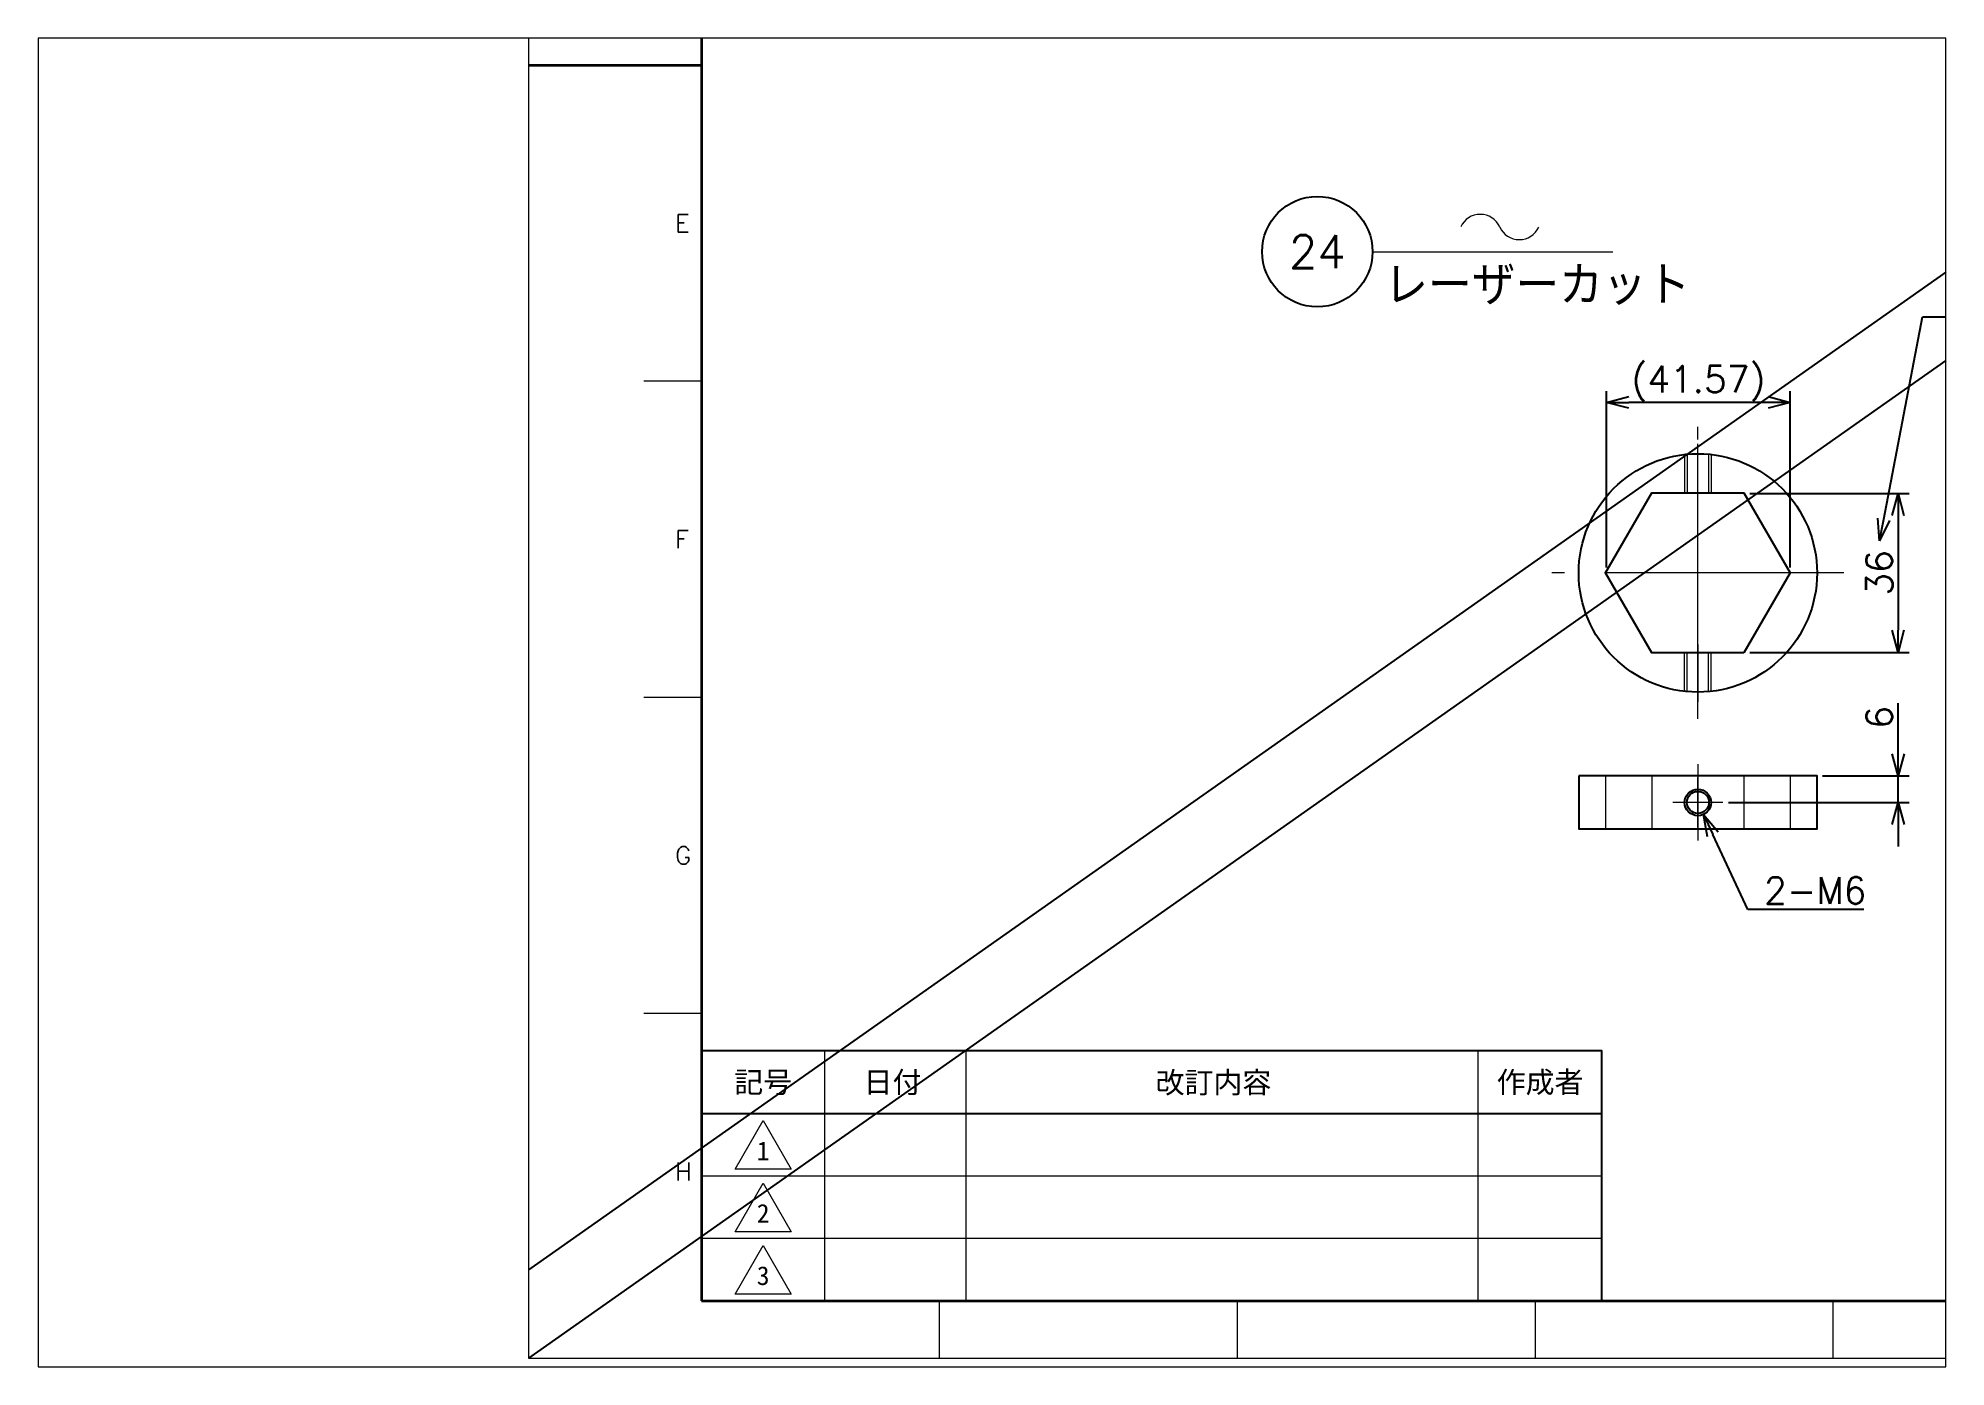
# Paper-space layout 'レイアウト1' of a CAD drawing. Header units: millimetres. Extents: x 29 to 258, y 20 to 179.
# The model-space entities are those that its viewports show. They can reach past a viewport. Long polylines and large blocks are cut down to what shows.
import ezdxf
from ezdxf import colors
from ezdxf.entities.mleader import LeaderData, LeaderLine
from ezdxf.enums import TextEntityAlignment as Align
from ezdxf.math import Vec2, Vec3

# ---------------------------------------------------------------- set-up
doc = ezdxf.new("R2010")
doc.units = ezdxf.units.MM
doc.header["$LTSCALE"] = 0.8
doc.header["$PDMODE"] = 99
doc.header["$PDSIZE"] = 1
doc.linetypes.add('CENTER2', pattern=[28.575, 19.05, -3.175, 3.175, -3.175])
doc.linetypes.add('HIDDEN', pattern=[9.525, 6.35, -3.175])
for name, color, linetype, lineweight in [('01_NORMAL', 7, 'Continuous', 25), ('04_HIDDEN', 2, 'HIDDEN', 13), ('05_CENTER', 4, 'CENTER2', 13), ('08_DIM', 3, 'Continuous', 13), ('90_FRAME', 5, 'Continuous', 35)]:
    doc.layers.add(name, color=color, linetype=linetype, lineweight=lineweight)
doc.layers.add('10_DRAFT', color=8, linetype='Continuous', lineweight=0, plot=False)
doc.layers.add('91_BLANK', color=5, linetype='Continuous', lineweight=0, plot=False)
doc.styles.add('KSS_TXT', font='txt.shx', dxfattribs={"bigfont": 'extfont2.shx'})
doc.styles.add('MS_G', font='MS Gothic.ttf')
doc.styles.get("Standard").update_dxf_attribs({"font": 'txt.shx', "bigfont": 'extfont2.shx'})
doc.styles.add('表題用', font='MS PGothic.ttf')
doc.dimstyles.new('KSS_DIM', dxfattribs={"dimscale": 2, "dimtxt": 3, "dimasz": 2.5, "dimexe": 1.25, "dimexo": 0.625, "dimtad": 1, "dimdsep": 46, "dimtxsty": 'KSS_TXT', "dimblk": 'OPEN30', "dimcen": 0, "dimazin": 2, "dimtfac": 0.75, "dimtmove": 0, "dimatfit": 3, "dimldrblk": 'OPEN30', "dimfxl": 1.25, "dimtolj": 1, "dimarcsym": 0})
doc.dimstyles.new('KSS_DIM$3', dxfattribs={"dimscale": 2, "dimtxt": 3, "dimasz": 2.5, "dimexe": 1.25, "dimexo": 0.625, "dimtad": 1, "dimtih": 1, "dimtoh": 1, "dimdsep": 46, "dimtxsty": 'KSS_TXT', "dimblk": 'OPEN30', "dimcen": 0, "dimazin": 2, "dimtfac": 0.75, "dimtofl": 0, "dimtmove": 0, "dimatfit": 3, "dimldrblk": 'OPEN30', "dimfxl": 1.25, "dimtolj": 1, "dimarcsym": 0})

# ---------------------------------------------------------------- blocks, each defined once
blk = doc.blocks.new('AM_BALLOON1')
at = {"transparency": 16777216}
blk.add_circle((0, 0), 5, dxfattribs=at)
blk.add_attdef('B_NUMBER', text='', height=3, dxfattribs=at).set_placement((0, 0), align=Align.MIDDLE_CENTER)
blk = doc.blocks.new('_OPEN')
at = {"color": 0, "linetype": 'ByBlock'}
for p, q in [((-1, 0.167), (0, 0)), ((0, 0), (-1, -0.167)), ((0, 0), (-1, 0))]:
    blk.add_line(p, q, dxfattribs=at)
blk = doc.blocks.new('M6tz')
at = {"color": 0}
for radius in [3, 2.5]:
    blk.add_circle((0, 0), radius, dxfattribs=at)
at = {"layer": '05_CENTER'}
for p, q in [((0, -5.68), (0, 5.68)), ((5.68, 0), (-5.68, 0))]:
    blk.add_line(p, q, dxfattribs=at)
blk = doc.blocks.new('p1ba05')
for centre, start, end in [((-2.95, 0.29), 24.2276, 155.5758), ((0, 1.62), 204.2276, 335.5758)]:
    blk.add_arc(centre, 1.62, start, end)
blk = doc.blocks.new('_Open30')
at = {"color": 0, "linetype": 'ByBlock', "lineweight": -2}
for p, q in [((-1, 0.268), (0, 0)), ((0, 0), (-1, -0.268)), ((0, 0), (-1, 0))]:
    blk.add_line(p, q, dxfattribs=at)
blk = doc.blocks.new('*D151')
at = {"layer": '08_DIM', "color": 0, "lineweight": -2, "transparency": 16777216}
for p, q in [((276.66, 195.84), (312.75, 195.84)), ((310.25, 190.84), (310.25, 164.84)), ((276.66, 159.84), (312.75, 159.84))]:
    blk.add_line(p, q, dxfattribs=at)
at = {"layer": 'Defpoints', "color": 0, "transparency": 16777216}
for p in [(275.41, 195.84), (275.41, 159.84), (310.25, 159.84)]:
    blk.add_point(p, dxfattribs=at)
at = {"layer": '08_DIM', "color": 0, "lineweight": -2, "transparency": 16777216, "xscale": 5, "yscale": 5, "zscale": 5}
for p, rotation in [((310.25, 195.84), 90), ((310.25, 159.84), 270)]:
    blk.add_blockref('_Open30', p, dxfattribs=dict(at, rotation=rotation))
at = {"layer": '08_DIM', "color": 0, "transparency": 16777216, "insert": (306, 177.84), "char_height": 6, "attachment_point": 5, "rotation": 90, "style": 'KSS_TXT'}
blk.add_mtext('\\A1;36', dxfattribs=at)
blk = doc.blocks.new('*D150')
at = {"layer": '08_DIM', "color": 0, "lineweight": -2, "transparency": 16777216}
for p, q in [((244.23, 179.09), (244.23, 218.96)), ((280.8, 216.46), (249.23, 216.46)), ((285.8, 179.09), (285.8, 218.96))]:
    blk.add_line(p, q, dxfattribs=at)
at = {"layer": 'Defpoints', "color": 0, "transparency": 16777216}
for p in [(244.23, 216.46), (244.23, 177.84), (285.8, 177.84)]:
    blk.add_point(p, dxfattribs=at)
at = {"layer": '08_DIM', "color": 0, "lineweight": -2, "transparency": 16777216, "xscale": 5, "yscale": 5, "zscale": 5, "rotation": 180}
blk.add_blockref('_Open30', (244.23, 216.46), dxfattribs=at)
at = {"layer": '08_DIM', "color": 0, "lineweight": -2, "transparency": 16777216, "xscale": 5, "yscale": 5, "zscale": 5}
blk.add_blockref('_Open30', (285.8, 216.46), dxfattribs=at)
at = {"layer": '08_DIM', "color": 0, "transparency": 16777216, "insert": (265.01, 220.71), "char_height": 6, "attachment_point": 5, "style": 'KSS_TXT'}
blk.add_mtext('\\A1;(41.57)', dxfattribs=at)
blk = doc.blocks.new('*D152')
at = {"layer": '08_DIM', "color": 0, "lineweight": -2, "transparency": 16777216}
for p, q in [((343.89, 204.84), (326.13, 204.84)), ((328.63, 199.84), (328.63, 155.84)), ((343.89, 150.84), (326.13, 150.84))]:
    blk.add_line(p, q, dxfattribs=at)
at = {"layer": 'Defpoints', "color": 0, "transparency": 16777216}
for p in [(345.14, 204.84), (328.63, 150.84), (345.14, 150.84)]:
    blk.add_point(p, dxfattribs=at)
at = {"layer": '08_DIM', "color": 0, "lineweight": -2, "transparency": 16777216, "xscale": 5, "yscale": 5, "zscale": 5}
for p, rotation in [((328.63, 204.84), 90), ((328.63, 150.84), 270)]:
    blk.add_blockref('_Open30', p, dxfattribs=dict(at, rotation=rotation))
at = {"layer": '08_DIM', "color": 0, "transparency": 16777216, "insert": (324.38, 177.84), "char_height": 6, "attachment_point": 5, "rotation": 90, "style": 'KSS_TXT'}
blk.add_mtext('\\A1;%%C54', dxfattribs=at)
blk = doc.blocks.new('*D154')
at = {"layer": '08_DIM', "color": 0, "lineweight": -2, "transparency": 16777216}
for p, q in [((310.26, 136.86), (310.26, 148.36)), ((293.15, 131.86), (312.76, 131.86)), ((310.26, 125.86), (310.26, 131.86)), ((271.82, 125.86), (312.76, 125.86)), ((310.26, 120.86), (310.26, 115.86))]:
    blk.add_line(p, q, dxfattribs=at)
at = {"layer": 'Defpoints', "color": 0, "transparency": 16777216}
for p in [(291.9, 131.86), (310.26, 131.86), (270.57, 125.86)]:
    blk.add_point(p, dxfattribs=at)
at = {"layer": '08_DIM', "color": 0, "lineweight": -2, "transparency": 16777216, "xscale": 5, "yscale": 5, "zscale": 5}
for p, rotation in [((310.26, 131.86), 270), ((310.26, 125.86), 90)]:
    blk.add_blockref('_Open30', p, dxfattribs=dict(at, rotation=rotation))
at = {"layer": '08_DIM', "color": 0, "transparency": 16777216, "insert": (306.01, 145.11), "char_height": 6, "attachment_point": 5, "rotation": 90, "style": 'KSS_TXT'}
blk.add_mtext('\\A1;6', dxfattribs=at)
blk = doc.blocks.new('*D155')
at = {"layer": '08_DIM', "color": 0, "lineweight": -2, "transparency": 16777216}
for p, q in [((276.23, 101.65), (268.29, 118.62)), ((302.48, 101.65), (276.23, 101.65))]:
    blk.add_line(p, q, dxfattribs=at)
at = {"layer": 'Defpoints', "color": 0, "transparency": 16777216}
for p in [(263.63, 128.58), (266.17, 123.14)]:
    blk.add_point(p, dxfattribs=at)
at = {"layer": '08_DIM', "color": 0, "lineweight": -2, "transparency": 16777216, "xscale": 5, "yscale": 5, "zscale": 5, "rotation": 115.0759533002459}
blk.add_blockref('_Open30', (266.17, 123.14), dxfattribs=at)
at = {"layer": '08_DIM', "color": 0, "transparency": 16777216, "insert": (291.48, 105.9), "char_height": 6, "attachment_point": 5, "style": 'KSS_TXT'}
blk.add_mtext('\\A1;2-M6', dxfattribs=at)

msp = doc.modelspace()

# ---------------------------------------------------------------- linework, layer by layer
for p, q in [((834.992, 587.7), (0, 0)), ((806.587, 587.7), (0, 19.992))]:
    msp.add_line(p, q)
at = {"color": 0}
for points in [[(275.347, 159.74), (254.447, 159.74), (243.997, 177.84), (254.447, 195.94), (275.347, 195.94), (285.797, 177.84)], [(237.897, 131.862), (237.897, 119.862), (291.897, 119.862), (291.897, 131.862)]]:
    msp.add_lwpolyline(points, close=True, dxfattribs=at)
msp.add_circle((264.897, 177.84), 27, dxfattribs=at)
at = {"layer": '04_HIDDEN'}
for p, q in [((261.897, 204.672), (261.897, 195.94)), ((262.497, 204.733), (262.497, 195.94)), ((267.297, 204.733), (267.297, 195.94)), ((267.897, 204.672), (267.897, 195.94)), ((261.897, 151.007), (261.897, 159.74)), ((262.497, 150.946), (262.497, 159.74)), ((267.297, 150.946), (267.297, 159.74)), ((267.897, 151.007), (267.897, 159.74)), ((243.997, 131.862), (243.997, 119.862)), ((254.447, 131.862), (254.447, 119.862)), ((275.347, 131.862), (275.347, 119.862)), ((285.797, 131.862), (285.797, 119.862))]:
    msp.add_line(p, q, dxfattribs=at)
at = {"layer": '05_CENTER'}
for p, q in [((264.897, 144.795), (264.897, 210.884)), ((264.897, 194.052), (264.897, 207.039)), ((297.942, 177.84), (231.853, 177.84)), ((264.897, 161.627), (264.897, 148.64)), ((264.897, 134.512), (264.897, 117.212))]:
    msp.add_line(p, q, dxfattribs=at)
at = {"layer": '08_DIM'}
msp.add_line((191.209, 250.573), (245.618, 250.573), dxfattribs=at)
at = {"layer": '10_DRAFT'}
for p, q in [((264.897, 173.086), (264.897, 182.593)), ((269.65, 177.84), (260.144, 177.84))]:
    msp.add_line(p, q, dxfattribs=at)
at = {"layer": '90_FRAME'}
msp.add_line((0, 292.812), (39.164, 292.812), dxfattribs=at)
at = {"layer": '90_FRAME', "color": 4, "lineweight": 13}
for p, q in [((39.164, 221.233), (26.096, 221.233)), ((39.164, 149.654), (26.096, 149.654)), ((39.164, 78.074), (26.096, 78.074)), ((93.133, 0), (93.133, 13.01)), ((160.615, 0), (160.615, 13.01)), ((228.097, 0), (228.097, 13.01)), ((295.58, 0), (295.58, 13.01))]:
    msp.add_line(p, q, dxfattribs=at)
at = {"layer": '90_FRAME', "color": 0, "lineweight": 13}
for p, q in [((67.164, 13.01), (67.164, 69.581)), ((99.164, 13.01), (99.164, 69.581)), ((215.164, 13.01), (215.164, 69.581)), ((39.164, 41.296), (243.164, 41.296)), ((39.164, 27.153), (243.164, 27.153))]:
    msp.add_line(p, q, dxfattribs=at)
at = {"layer": '90_FRAME', "color": 0, "lineweight": 25}
msp.add_line((39.164, 55.438), (243.164, 55.438), dxfattribs=at)
at = {"layer": '90_FRAME'}
msp.add_lwpolyline([(39.164, 13.01), (821.924, 13.01), (821.924, 572.615), (39.164, 572.615)], close=True, dxfattribs=at)
at = {"layer": '90_FRAME', "color": 0, "lineweight": 25}
msp.add_lwpolyline([(39.164, 13.01), (243.164, 13.01), (243.164, 69.581), (39.164, 69.581)], close=True, dxfattribs=at)
at = {"layer": '90_FRAME', "color": 0, "lineweight": 13}
for points in [[(46.8, 42.798), (53.164, 53.821), (59.529, 42.798), (46.8, 42.798)], [(46.8, 28.655), (53.164, 39.678), (59.529, 28.655), (46.8, 28.655)], [(46.8, 14.512), (53.164, 25.535), (59.529, 14.512), (46.8, 14.512)]]:
    msp.add_lwpolyline(points, dxfattribs=at)
at = {"layer": '91_BLANK'}
msp.add_lwpolyline([(0, 0), (834.992, 0), (834.992, 587.7), (0, 587.7)], close=True, dxfattribs=at)

# ---------------------------------------------------------------- block references
msp.add_blockref('M6tz', (264.897, 125.862))
at = {"layer": '08_DIM', "xscale": 3, "yscale": 3, "zscale": 3}
msp.add_blockref('p1ba05', (224.446, 253.308), dxfattribs=at)

# ---------------------------------------------------------------- texts
at = {"layer": '08_DIM', "style": 'KSS_TXT'}
msp.add_text('レーザーカット', height=9, dxfattribs=at).set_placement((193.865, 238.466))
at = {"layer": '90_FRAME', "color": 0, "lineweight": 13, "style": 'KSS_TXT'}
for s, p in [('E', (33.228, 257.023)), ('F', (33.228, 185.443)), ('G', (33.228, 113.864)), ('H', (33.228, 42.285))]:
    msp.add_text(s, height=4.033, dxfattribs=at).set_placement(p, align=Align.MIDDLE_LEFT)
at = {"layer": '90_FRAME', "color": 0, "style": '表題用'}
for s, p in [('記号', (53.164, 62.51)), ('日付', (82.477, 62.51)), ('作成者', (229.164, 62.51))]:
    msp.add_text(s, height=4.8, dxfattribs=at).set_placement(p, align=Align.MIDDLE_CENTER)
msp.add_text('改訂内容', height=4.8, dxfattribs=at).set_placement((155.164, 62.51), align=Align.MIDDLE)
at = {"layer": '90_FRAME', "color": 0, "lineweight": 13, "style": 'MS_G'}
for s, p in [('1', (53.164, 46.953)), ('2', (53.164, 32.81)), ('3', (53.164, 18.667))]:
    msp.add_text(s, height=4.243, dxfattribs=at).set_placement(p, align=Align.MIDDLE)

# ---------------------------------------------------------------- dimensions: what is measured, and where the dimension line sits
at = {"layer": '08_DIM'}
dim = msp.add_linear_dim(base=(244.228, 216.46), p1=(285.797, 177.84), p2=(244.228, 177.84), text='(<>)', dimstyle='KSS_DIM', dxfattribs=at)
dim.commit()
dim.dimension.update_dxf_attribs({"geometry": '*D150', "text_midpoint": (265.013, 220.71)})
dim = msp.add_linear_dim(base=(328.635, 150.84), p1=(345.141, 204.84), p2=(345.141, 150.84), angle=90, text='%%C<>', dimstyle='KSS_DIM', dxfattribs=at)
dim.commit()
dim.dimension.update_dxf_attribs({"geometry": '*D152', "text_midpoint": (324.385, 177.84)})
for base, p1, p2, picture, middle in [((310.245, 159.84), (275.405, 195.84), (275.405, 159.84), '*D151', (305.995, 177.84)), ((310.261, 131.862), (270.573, 125.862), (291.897, 131.862), '*D154', (306.011, 145.112))]:
    dim = msp.add_linear_dim(base=base, p1=p1, p2=p2, angle=90, dimstyle='KSS_DIM', dxfattribs=at)
    dim.commit()
    dim.dimension.update_dxf_attribs({"geometry": picture, "text_midpoint": middle})
dim = msp.add_diameter_dim_2p(p1=(263.626, 128.579), p2=(266.169, 123.145), text='2-M<>', dimstyle='KSS_DIM$3', override={"dimpost": '<>', "dimtix": 1}, dxfattribs=at)
dim.commit()
dim.dimension.update_dxf_attribs({"geometry": '*D155', "text_midpoint": (291.479, 101.645), "dimtype": 163})

# ---------------------------------------------------------------- leaders
ml = msp.add_multileader_block('Standard', dxfattribs=at)
ml.set_content('AM_BALLOON1', color=256, scale=2.5)
ml.set_attribute('B_NUMBER', '22', width=0)
ml.set_leader_properties(color=256, linetype='ByLayer', lineweight=-1)
ml.set_arrow_properties(name='OPEN')
ml.build(insert=Vec2(0, 0))
ml.multileader.update_dxf_attribs({"leader_type": 0, "has_dogleg": 0, "text_right_attachment_type": 6, "dogleg_length": 0, "arrow_head_size": 5, "scale": 2.5, "block_connection_type": 1})
ctx = ml.context
ctx.base_point, ctx.scale, ctx.char_height, ctx.arrow_head_size, ctx.landing_gap_size, ctx.plane_origin = Vec3(178.694, 502.243), 2.5, 10, 5, 5, Vec3(178.694, 502.243)
ctx.right_attachment, ctx.attachment_type = 6, 1
notes = []
notes.append((ctx, [(0, (0, 0, 0), (0, 0), (1, 0), 1, [])]))
ctx.block.insert = Vec3(178.694, 502.243)
ml = msp.add_multileader_block('Standard', dxfattribs=at)
ml.set_content('AM_BALLOON1', color=256, scale=2.5)
ml.set_attribute('B_NUMBER', '23', width=0)
ml.set_leader_properties(color=256, linetype='ByLayer', lineweight=-1)
ml.set_arrow_properties(name='OPEN')
ml.build(insert=Vec2(0, 0))
ml.multileader.update_dxf_attribs({"leader_type": 0, "has_dogleg": 0, "text_right_attachment_type": 6, "dogleg_length": 0, "arrow_head_size": 5, "scale": 2.5, "block_connection_type": 1})
ctx = ml.context
ctx.base_point, ctx.scale, ctx.char_height, ctx.arrow_head_size, ctx.landing_gap_size, ctx.plane_origin = Vec3(463.091, 502.243), 2.5, 10, 5, 5, Vec3(463.091, 502.243)
ctx.right_attachment, ctx.attachment_type = 6, 1
notes.append((ctx, [(0, (0, 0, 0), (0, 0), (1, 0), 1, [])]))
ctx.block.insert = Vec3(463.091, 502.243)
ml = msp.add_multileader_block('Standard', dxfattribs=at)
ml.set_content('AM_BALLOON1', color=256, scale=2.5)
ml.set_attribute('B_NUMBER', '21', width=0)
ml.set_leader_properties(color=256, linetype='ByLayer', lineweight=-1)
ml.set_arrow_properties(name='OPEN')
ml.build(insert=Vec2(0, 0))
ml.multileader.update_dxf_attribs({"leader_type": 0, "has_dogleg": 0, "text_right_attachment_type": 6, "dogleg_length": 0, "arrow_head_size": 5, "scale": 2.5, "block_connection_type": 1})
ctx = ml.context
ctx.base_point, ctx.scale, ctx.char_height, ctx.arrow_head_size, ctx.landing_gap_size, ctx.plane_origin = Vec3(1163.482, 486.274), 2.5, 10, 5, 5, Vec3(1163.482, 486.274)
ctx.right_attachment, ctx.attachment_type = 6, 1
notes.append((ctx, [(0, (0, 0, 0), (0, 0), (1, 0), 1, [])]))
ctx.block.insert = Vec3(1163.482, 486.274)
ml = msp.add_multileader_block('Standard', dxfattribs=at)
ml.set_content('AM_BALLOON1', color=256, scale=2.5)
ml.set_attribute('B_NUMBER', '22', width=0)
ml.set_leader_properties(color=256, linetype='ByLayer', lineweight=-1)
ml.set_arrow_properties(name='OPEN')
ml.build(insert=Vec2(0, 0))
ml.multileader.update_dxf_attribs({"leader_type": 0, "has_dogleg": 0, "text_right_attachment_type": 6, "dogleg_length": 0, "arrow_head_size": 5, "scale": 2.5, "block_connection_type": 1})
ctx = ml.context
ctx.base_point, ctx.scale, ctx.char_height, ctx.arrow_head_size, ctx.landing_gap_size, ctx.plane_origin = Vec3(1447.879, 486.274), 2.5, 10, 5, 5, Vec3(1447.879, 486.274)
ctx.right_attachment, ctx.attachment_type = 6, 1
notes.append((ctx, [(0, (0, 0, 0), (0, 0), (1, 0), 1, [])]))
ctx.block.insert = Vec3(1447.879, 486.274)
ml = msp.add_multileader_block('Standard', dxfattribs=at)
ml.set_content('AM_BALLOON1', color=256, scale=2.5)
ml.set_attribute('B_NUMBER', '24', width=0)
ml.set_leader_properties(color=256, linetype='ByLayer', lineweight=-1)
ml.set_arrow_properties(name='OPEN')
ml.build(insert=Vec2(0, 0))
ml.multileader.update_dxf_attribs({"leader_type": 0, "has_dogleg": 0, "text_right_attachment_type": 6, "dogleg_length": 0, "arrow_head_size": 5, "scale": 2.5, "block_connection_type": 1})
ctx = ml.context
ctx.base_point, ctx.scale, ctx.char_height, ctx.arrow_head_size, ctx.landing_gap_size, ctx.plane_origin = Vec3(178.694, 250.583), 2.5, 10, 5, 5, Vec3(178.694, 250.583)
ctx.right_attachment, ctx.attachment_type = 6, 1
notes.append((ctx, [(0, (0, 0, 0), (0, 0), (1, 0), 1, [])]))
ctx.block.insert = Vec3(178.694, 250.583)
ml = msp.add_multileader_block('Standard', dxfattribs=at)
ml.set_content('AM_BALLOON1', color=256, scale=2.5)
ml.set_attribute('B_NUMBER', '23', width=0)
ml.set_leader_properties(color=256, linetype='ByLayer', lineweight=-1)
ml.set_arrow_properties(name='OPEN')
ml.build(insert=Vec2(0, 0))
ml.multileader.update_dxf_attribs({"leader_type": 0, "has_dogleg": 0, "text_right_attachment_type": 6, "dogleg_length": 0, "arrow_head_size": 5, "scale": 2.5, "block_connection_type": 1})
ctx = ml.context
ctx.base_point, ctx.scale, ctx.char_height, ctx.arrow_head_size, ctx.landing_gap_size, ctx.plane_origin = Vec3(1163.482, 234.614), 2.5, 10, 5, 5, Vec3(1163.482, 234.614)
ctx.right_attachment, ctx.attachment_type = 6, 1
notes.append((ctx, [(0, (0, 0, 0), (0, 0), (1, 0), 1, [])]))
ctx.block.insert = Vec3(1163.482, 234.614)
ml = msp.add_multileader_mtext('Standard', dxfattribs=at)
ml.set_content('21六角軸がスムースにスライド\\Pできるよう現合調整のこと', color=256)
ml.set_leader_properties()
ml.set_arrow_properties(name='OPEN30')
ml.build(insert=Vec2(0, 0))
ml.multileader.update_dxf_attribs({"text_left_attachment_type": 6, "text_right_attachment_type": 6, "dogleg_length": 0.36, "arrow_head_size": 5, "scale": 2})
ctx = ml.context
ctx.base_point, ctx.scale, ctx.char_height, ctx.arrow_head_size, ctx.landing_gap_size, ctx.plane_origin = Vec3(316.498, 235.799), 2, 6, 5, 4, Vec3(306.078, 185.065)
ctx.left_attachment, ctx.right_attachment = 6, 6
notes.append((ctx, [(0, (1, 1, 0), (315.778, 235.799), (1, 0), 0.72, [(0, [(306.078, 185.065)], 0, [])])]))
ctx.mtext.insert, ctx.mtext.flow_direction = Vec3(320.498, 242.999), 5
for ctx, leaders in notes:
    for number, flags, end, landing, length, lines in leaders:
        leader = LeaderData()
        leader.index, (leader.has_last_leader_line, leader.has_dogleg_vector, leader.attachment_direction) = number, flags
        leader.last_leader_point, leader.dogleg_vector, leader.dogleg_length = Vec3(end), Vec3(landing), length
        for number, points, colour, breaks in lines:
            line = LeaderLine()
            line.index, line.vertices, line.color, line.breaks = number, Vec3.list(points), colors.encode_raw_color(colour), breaks
            leader.lines.append(line)
        ctx.leaders.append(leader)

psp = doc.layouts.new('レイアウト1')

# ---------------------------------------------------------------- viewports
at = {"layer": '01_NORMAL'}
psp.add_viewport(center=(143.2, 99.71), size=(229.12, 159.5289), view_center_point=(104.994, 148.5), view_height=300.88387, dxfattribs=at)

doc.saveas('drawing.dxf')
